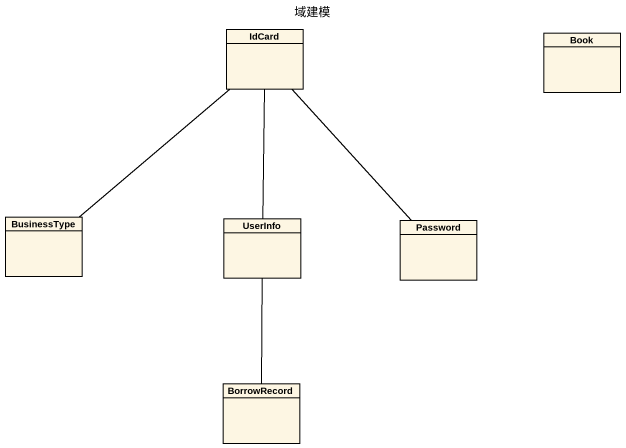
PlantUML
@startuml
title 域建模
hide circle
hide empty members
class IdCard
class Book
class BusinessType
class UserInfo
class Password
class BorrowRecord
IdCard -- UserInfo
BusinessType -up- IdCard
UserInfo -- BorrowRecord
Password -up- IdCard
@enduml
